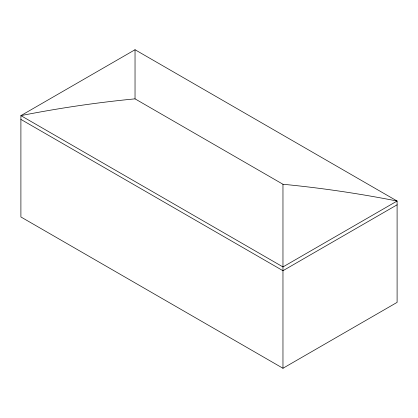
<?xml version="1.0" encoding="UTF-8"?>
<svg xmlns="http://www.w3.org/2000/svg" width="418" height="418" viewBox="0 0 418 418"><rect width="100%" height="100%" fill="white"/><g stroke="black" fill="none" stroke-linecap="round" stroke-linejoin="round"><path stroke-width="0.63" d="M135.035 49.732L20.9 115.624L20.9 216.968L282.965 368.268L397.1 302.376L397.1 201.032L135.035 49.732L135.035 98.857L282.965 184.26C321.259 187.938 359.355 193.602 397.1 201.032L282.965 266.93L20.9 115.624C58.645 108.194 96.741 102.53 135.035 98.857M397.1 204.815L282.965 270.707L20.9 119.407M282.965 184.26L282.965 368.268"/></g></svg>
